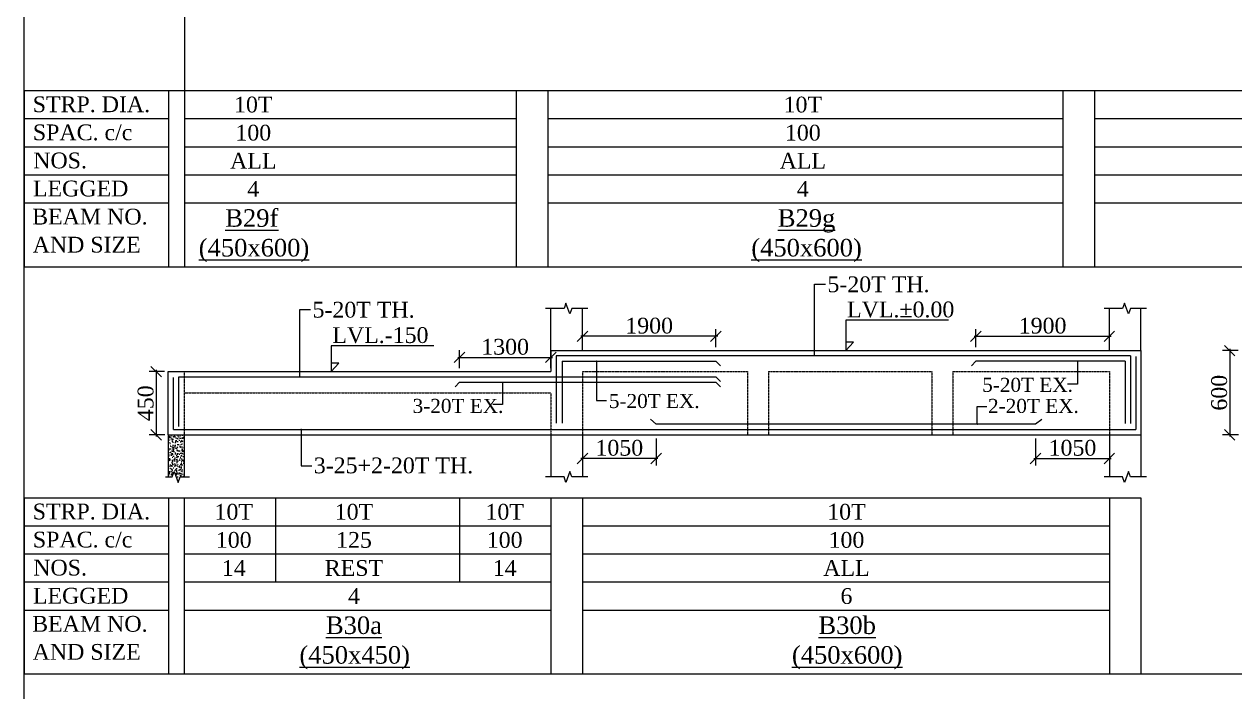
# Model space of a CAD drawing. Header units: millimetres. Extents: x 9781889 to 10654170, y -7832723 to -7608561.
# Drawn here: x 10029451 to 10046683, y -7779239 to -7769728 of the extents above; entities that cross this region are included whole.
import ezdxf
from ezdxf.enums import TextEntityAlignment as Align

# ---------------------------------------------------------------- set-up
doc = ezdxf.new("R2010")
doc.units = ezdxf.units.MM
doc.header["$LTSCALE"] = 10
doc.header["$PDMODE"] = 3
doc.linetypes.add('HIDDEN', pattern=[0.375, 0.25, -0.125])
for name, color, linetype, lineweight in [('LVL', 3, 'Continuous', 0), ('S-CUT OUT LINE', 9, 'Continuous', 0), ('S-DIM L.S.', 7, 'Continuous', 0), ('S-HATCH', 8, 'Continuous', 0), ('S-L.S.SECTION', 5, 'Continuous', 0), ('S-L.S.SLAB LINE', 252, 'HIDDEN', 0), ('S-L.S.STEEL', 1, 'Continuous', 9), ('S-SECTION MARK', 7, 'Continuous', 0), ('S-SHEET', 251, 'Continuous', 0), ('S-TEXT', 7, 'Continuous', 0), ('S-TEXT L.S. BEAM NO.', 30, 'Continuous', 0), ('S-TEXT. L.S.', 7, 'Continuous', 0)]:
    doc.layers.add(name, color=color, linetype=linetype, lineweight=lineweight)
doc.styles.add('135', font='arial.ttf', dxfattribs={"width": 0.8, "height": 135})
doc.styles.get("Standard").update_dxf_attribs({"font": 'arial.ttf'})
doc.styles.add('TEXT', font='times.ttf')
doc.dimstyles.new('75', dxfattribs={"dimtxt": 135, "dimasz": 90, "dimexe": 0.1, "dimexo": 0.03, "dimgap": 0.09, "dimtad": 1, "dimdec": 0, "dimzin": 0, "dimdsep": 46, "dimtxsty": '135', "dimblk": 'ARCHTICK', "dimcen": 0.09, "dimclrd": 256, "dimclre": 256, "dimclrt": 256, "dimadec": 0, "dimazin": 0, "dimtfac": 1, "dimtdec": 0, "dimtofl": 0, "dimtmove": 1, "dimatfit": 3, "dimldrblk": 'DOTSMALL', "dimfxl": 1, "dimtolj": 1, "dimtzin": 0, "dimlwd": -1, "dimlwe": -1, "dimarcsym": 0})
doc.dimstyles.new('SETU_1', dxfattribs={"dimtxt": 200, "dimasz": 150, "dimexe": 100, "dimexo": 50, "dimgap": 35, "dimtad": 1, "dimdec": 0, "dimzin": 0, "dimdsep": 46, "dimtxsty": 'Standard', "dimblk": 'OBLIQUE', "dimcen": 150, "dimdle": 25, "dimclrd": 256, "dimclre": 7, "dimclrt": 256, "dimadec": 0, "dimazin": 0, "dimtfac": 1, "dimtdec": 0, "dimtofl": 0, "dimtmove": 1, "dimatfit": 3, "dimfxl": 1, "dimtolj": 1, "dimtzin": 0, "dimlwd": -1, "dimlwe": 5, "dimarcsym": 1})

# ---------------------------------------------------------------- blocks, each defined once
blk = doc.blocks.new('_ArchTick')
at = {"color": 0, "linetype": 'ByBlock', "const_width": 0.15}
blk.add_lwpolyline([(-0.5, -0.5), (0.5, 0.5)], dxfattribs=at)
blk = doc.blocks.new('_Oblique')
at = {"color": 0, "linetype": 'ByBlock', "lineweight": -2}
blk.add_line((-0.5, -0.5), (0.5, 0.5), dxfattribs=at)
blk = doc.blocks.new('*D189')
at = {"layer": 'Defpoints', "color": 0, "transparency": 16777216}
for p in [(10031500, -7774678, 0), (10031329, -7775578), (10031505, -7775578)]:
    blk.add_point(p, dxfattribs=at)
at = {"layer": 'S-DIM L.S.', "color": 7, "lineweight": 5, "transparency": 16777216}
for p, q in [((10031450, -7774678), (10031229, -7774678)), ((10031455, -7775578), (10031229, -7775578))]:
    blk.add_line(p, q, dxfattribs=at)
at = {"layer": 'S-DIM L.S.', "transparency": 16777216}
blk.add_line((10031329, -7774653), (10031329, -7775603), dxfattribs=at)
at = {"layer": 'S-DIM L.S.', "transparency": 16777216, "xscale": 150, "yscale": 150, "zscale": 150}
for p, rotation in [((10031329, -7774678), 90), ((10031329, -7775578), 270)]:
    blk.add_blockref('_Oblique', p, dxfattribs=dict(at, rotation=rotation))
at = {"layer": 'S-DIM L.S.', "transparency": 16777216, "insert": (10031180, -7775128), "char_height": 225, "attachment_point": 5, "rotation": 90, "style": 'TEXT'}
blk.add_mtext('\\A1;450', dxfattribs=at)
blk = doc.blocks.new('*D190')
at = {"layer": 'Defpoints', "color": 0, "transparency": 16777216}
for p in [(10037397, -7774174), (10037397, -7774378, 0), (10039297, -7774378, 0)]:
    blk.add_point(p, dxfattribs=at)
at = {"layer": 'S-DIM L.S.', "transparency": 16777216}
blk.add_line((10039322, -7774174), (10037372, -7774174), dxfattribs=at)
at = {"layer": 'S-DIM L.S.', "color": 7, "lineweight": 5, "transparency": 16777216}
for p, q in [((10037397, -7774328), (10037397, -7774074)), ((10039297, -7774328), (10039297, -7774074))]:
    blk.add_line(p, q, dxfattribs=at)
at = {"layer": 'S-DIM L.S.', "transparency": 16777216, "xscale": 150, "yscale": 150, "zscale": 150, "rotation": 180}
blk.add_blockref('_Oblique', (10037397, -7774174), dxfattribs=at)
at = {"layer": 'S-DIM L.S.', "transparency": 16777216, "xscale": 150, "yscale": 150, "zscale": 150}
blk.add_blockref('_Oblique', (10039297, -7774174), dxfattribs=at)
at = {"layer": 'S-DIM L.S.', "transparency": 16777216, "insert": (10038347, -7774024), "char_height": 225, "attachment_point": 5, "style": 'TEXT'}
blk.add_mtext('\\A1;1900', dxfattribs=at)
blk = doc.blocks.new('*D191')
at = {"layer": 'Defpoints', "color": 0, "transparency": 16777216}
for p in [(10036947, -7774474), (10035647, -7774678, 0), (10036947, -7774678, 0)]:
    blk.add_point(p, dxfattribs=at)
at = {"layer": 'S-DIM L.S.', "color": 7, "lineweight": 5, "transparency": 16777216}
for p, q in [((10035647, -7774628), (10035647, -7774374)), ((10036947, -7774628), (10036947, -7774374))]:
    blk.add_line(p, q, dxfattribs=at)
at = {"layer": 'S-DIM L.S.', "transparency": 16777216}
blk.add_line((10035622, -7774474), (10036972, -7774474), dxfattribs=at)
at = {"layer": 'S-DIM L.S.', "transparency": 16777216, "xscale": 150, "yscale": 150, "zscale": 150, "rotation": 180}
blk.add_blockref('_Oblique', (10035647, -7774474), dxfattribs=at)
at = {"layer": 'S-DIM L.S.', "transparency": 16777216, "xscale": 150, "yscale": 150, "zscale": 150}
blk.add_blockref('_Oblique', (10036947, -7774474), dxfattribs=at)
at = {"layer": 'S-DIM L.S.', "transparency": 16777216, "insert": (10036297, -7774325), "char_height": 225, "attachment_point": 5, "style": 'TEXT'}
blk.add_mtext('\\A1;1300', dxfattribs=at)
blk = doc.blocks.new('*D186')
at = {"layer": 'Defpoints', "color": 0, "transparency": 16777216}
for p in [(10043847, -7775578, 0), (10044897, -7775578, 0), (10044897, -7775914)]:
    blk.add_point(p, dxfattribs=at)
at = {"layer": 'S-DIM L.S.', "color": 7, "lineweight": 5, "transparency": 16777216}
for p, q in [((10043847, -7775628), (10043847, -7776014)), ((10044897, -7775628), (10044897, -7776014))]:
    blk.add_line(p, q, dxfattribs=at)
at = {"layer": 'S-DIM L.S.', "transparency": 16777216}
blk.add_line((10043822, -7775914), (10044922, -7775914), dxfattribs=at)
at = {"layer": 'S-DIM L.S.', "transparency": 16777216, "xscale": 150, "yscale": 150, "zscale": 150, "rotation": 180}
blk.add_blockref('_Oblique', (10043847, -7775914), dxfattribs=at)
at = {"layer": 'S-DIM L.S.', "transparency": 16777216, "xscale": 150, "yscale": 150, "zscale": 150}
blk.add_blockref('_Oblique', (10044897, -7775914), dxfattribs=at)
at = {"layer": 'S-DIM L.S.', "transparency": 16777216, "insert": (10044372, -7775764), "char_height": 225, "attachment_point": 5, "style": 'TEXT'}
blk.add_mtext('\\A1;1050', dxfattribs=at)
blk = doc.blocks.new('*D187')
at = {"layer": 'Defpoints', "color": 0, "transparency": 16777216}
for p in [(10037397, -7775578, 0), (10038447, -7775578, 0), (10037397, -7775914)]:
    blk.add_point(p, dxfattribs=at)
at = {"layer": 'S-DIM L.S.', "color": 7, "lineweight": 5, "transparency": 16777216}
for p, q in [((10037397, -7775628), (10037397, -7776014)), ((10038447, -7775628), (10038447, -7776014))]:
    blk.add_line(p, q, dxfattribs=at)
at = {"layer": 'S-DIM L.S.', "transparency": 16777216}
blk.add_line((10038472, -7775914), (10037372, -7775914), dxfattribs=at)
at = {"layer": 'S-DIM L.S.', "transparency": 16777216, "xscale": 150, "yscale": 150, "zscale": 150, "rotation": 180}
blk.add_blockref('_Oblique', (10037397, -7775914), dxfattribs=at)
at = {"layer": 'S-DIM L.S.', "transparency": 16777216, "xscale": 150, "yscale": 150, "zscale": 150}
blk.add_blockref('_Oblique', (10038447, -7775914), dxfattribs=at)
at = {"layer": 'S-DIM L.S.', "transparency": 16777216, "insert": (10037922, -7775764), "char_height": 225, "attachment_point": 5, "style": 'TEXT'}
blk.add_mtext('\\A1;1050', dxfattribs=at)
blk = doc.blocks.new('*D188')
at = {"layer": 'Defpoints', "color": 0, "transparency": 16777216}
for p in [(10044897, -7774174), (10042997, -7774378, 0), (10044897, -7774378, 0)]:
    blk.add_point(p, dxfattribs=at)
at = {"layer": 'S-DIM L.S.', "transparency": 16777216}
blk.add_line((10042972, -7774174), (10044922, -7774174), dxfattribs=at)
at = {"layer": 'S-DIM L.S.', "color": 7, "lineweight": 5, "transparency": 16777216}
for p, q in [((10042997, -7774328), (10042997, -7774074)), ((10044897, -7774328), (10044897, -7774074))]:
    blk.add_line(p, q, dxfattribs=at)
at = {"layer": 'S-DIM L.S.', "transparency": 16777216, "xscale": 150, "yscale": 150, "zscale": 150, "rotation": 180}
blk.add_blockref('_Oblique', (10042997, -7774174), dxfattribs=at)
at = {"layer": 'S-DIM L.S.', "transparency": 16777216, "xscale": 150, "yscale": 150, "zscale": 150}
blk.add_blockref('_Oblique', (10044897, -7774174), dxfattribs=at)
at = {"layer": 'S-DIM L.S.', "transparency": 16777216, "insert": (10043947, -7774024), "char_height": 225, "attachment_point": 5, "style": 'TEXT'}
blk.add_mtext('\\A1;1900', dxfattribs=at)
blk = doc.blocks.new('*D321')
at = {"layer": 'Defpoints', "color": 0, "transparency": 16777216}
for p in [(10046781, -7774378, 0), (10046610, -7775578), (10046785, -7775578, 0)]:
    blk.add_point(p, dxfattribs=at)
at = {"layer": 'S-DIM L.S.', "transparency": 16777216}
blk.add_line((10046610, -7774353), (10046610, -7775603), dxfattribs=at)
at = {"layer": 'S-DIM L.S.', "color": 7, "lineweight": 5, "transparency": 16777216}
for p, q in [((10046731, -7774378), (10046510, -7774378)), ((10046735, -7775578), (10046510, -7775578))]:
    blk.add_line(p, q, dxfattribs=at)
at = {"layer": 'S-DIM L.S.', "transparency": 16777216, "xscale": 150, "yscale": 150, "zscale": 150}
for p, rotation in [((10046610, -7774378), 90), ((10046610, -7775578), 270)]:
    blk.add_blockref('_Oblique', p, dxfattribs=dict(at, rotation=rotation))
at = {"layer": 'S-DIM L.S.', "transparency": 16777216, "insert": (10046461, -7774978), "char_height": 225, "attachment_point": 5, "rotation": 90, "style": 'TEXT'}
blk.add_mtext('\\A1;600', dxfattribs=at)

msp = doc.modelspace()

# ---------------------------------------------------------------- hatches: boundary and pattern name
at = {"layer": 'S-HATCH'}
h = msp.add_hatch(dxfattribs=at)
h.set_pattern_fill('AR-CONC', color=256, scale=0.5)
h.set_pattern_definition([(50, (237772.15, -46960.7), (91.0923345, -7.96954277), [9.525, -104.775]), (355, (237772.15, -46960.7), (-17.6217107, 95.5284226), [7.62, -83.8202921]), (100.4514447, (237779.74, -46961.36), (73.47062355, 87.55887596), [8.0950044, -89.0451223]), (46.1842, (237772.15, -46935.3), (135.5395204, -21.021164), [14.2875, -157.1625]), (96.6355576, (237783.44, -46937.05), (118.702067, 123.7130623), [12.1425116, -133.5678041]), (351.1841512, (237772.15, -46935.3), (118.702067, 123.7130623), [11.4299835, -125.729866]), (21, (237784.85, -46941.65), (75.80719563, -51.1325991), [9.525, -104.775]), (326, (237784.85, -46941.65), (30.9010142, 92.09398306), [7.62, -83.82]), (71.451445, (237791.17, -46945.91), (106.70820964, 40.96138444), [8.0950044, -89.0449688]), (37.5, (237772.15, -46960.696), (1.544301625, 42.27751944), [0, -82.804, 0, -85.09, 0, -84.1375]), (7.5, (237772.15, -46960.696), (33.40983126, 50.09028741), [0, -48.514, 0, -80.899, 0, -32.0675]), (327.5, (237743.828, -46960.696), (67.79529758, -2.864372), [0, -31.75, 0, -99.06, 0, -131.445]), (317.5, (237731.13, -46960.696), (74.0645907, 12.71324552), [0, -41.275, 0, -65.786, 0, -93.345])])
h.paths.add_polyline_path([(10031730.4, -7776177.8), (10031614.6, -7776177.8), (10031586.7, -7776101), (10031558.7, -7776177.8), (10031500.4, -7776177.8), (10031500.4, -7775577.8), (10031730.4, -7775577.8)])

# ---------------------------------------------------------------- linework, layer by layer
at = {"layer": 'LVL', "linetype": 'Continuous', "elevation": 0}
for points in [[(10042609.4, -7773942.8), (10041148.1, -7773942.8), (10041148.1, -7774377.8), (10041256.3, -7774255.7), (10041148.1, -7774255.7)], [(10035282.9, -7774308.1), (10033821.7, -7774308.1), (10033821.7, -7774677.8), (10033929.8, -7774555.7), (10033821.7, -7774555.7)]]:
    msp.add_lwpolyline(points, dxfattribs=at)
at = {"layer": 'S-CUT OUT LINE', "color": 5, "elevation": 0}
for points in [[(10037475.4, -7773777.8), (10037246.8, -7773777.8), (10037218.9, -7773854.7), (10037162.9, -7773701), (10037134.9, -7773777.8), (10036872.2, -7773777.8)], [(10045425.5, -7773777.8), (10045196.9, -7773777.8), (10045168.9, -7773854.7), (10045113, -7773701), (10045085, -7773777.8), (10044822.2, -7773777.8)], [(10037475.4, -7776177.8), (10037246.8, -7776177.8), (10037218.9, -7776101), (10037162.9, -7776254.7), (10037134.9, -7776177.8), (10036872.2, -7776177.8)], [(10045425.5, -7776177.8), (10045196.9, -7776177.8), (10045168.9, -7776101), (10045113, -7776254.7), (10045085, -7776177.8), (10044822.2, -7776177.8)]]:
    msp.add_lwpolyline(points, dxfattribs=at)
at = {"layer": 'S-CUT OUT LINE', "color": 1, "elevation": 0}
msp.add_lwpolyline([(10031461, -7776177.8), (10031558.7, -7776177.8), (10031586.7, -7776101), (10031642.6, -7776254.7), (10031670.6, -7776177.8), (10031805.4, -7776177.8)], dxfattribs=at)
at = {"layer": 'S-L.S.SECTION'}
for p, q in [((10036947.2, -7774377.8, 0), (10036947.2, -7773777.8, 0)), ((10037397.2, -7774377.8, 0), (10037397.2, -7773777.8, 0)), ((10044897.2, -7774377.8, 0), (10044897.2, -7773777.8, 0)), ((10045347.2, -7774377.8, 0), (10045347.2, -7773777.8, 0)), ((10036947.2, -7774377.8, 0), (10045347.2, -7774377.8, 0)), ((10036947.2, -7774377.8, 0), (10036947.2, -7774677.8, 0)), ((10045347.2, -7774377.8, 0), (10045347.2, -7775577.8, 0)), ((10031500.4, -7774677.8, 0), (10036947.2, -7774677.8, 0)), ((10031500.4, -7775577.8, 0), (10031500.4, -7774677.8, 0)), ((10031500.4, -7775577.8, 0), (10031500.4, -7774677.8, 0)), ((10031504.5, -7775577.8, 0), (10045347.2, -7775577.8, 0)), ((10036947.2, -7775577.8, 0), (10036947.2, -7776177.8, 0)), ((10037397.2, -7775577.8, 0), (10037397.2, -7776177.8, 0)), ((10044897.2, -7775577.8, 0), (10044897.2, -7776177.8, 0)), ((10045347.2, -7775577.8, 0), (10045347.2, -7776177.8, 0))]:
    msp.add_line(p, q, dxfattribs=at)
at = {"layer": 'S-L.S.SECTION', "color": 1}
for p, q in [((10031500.4, -7775577.8, 0), (10031500.4, -7776177.8, 0)), ((10031730.4, -7775577.8, 0), (10031730.4, -7776177.8, 0))]:
    msp.add_line(p, q, dxfattribs=at)
at = {"layer": 'S-L.S.SECTION', "elevation": 0}
msp.add_lwpolyline([(10031733.5, -7766604.1), (10031733.5, -7767663.6), (10031832.1, -7767663.6), (10031644, -7767766.1), (10031733.5, -7767766.1), (10031733.5, -7773182.8)], dxfattribs=at)
at = {"layer": 'S-L.S.SLAB LINE', "ltscale": 0.3}
for p, q in [((10031730.4, -7774677.8, 0), (10031730.4, -7775577.8, 0)), ((10031730.4, -7774677.8, 0), (10031730.4, -7775577.8, 0)), ((10031730.4, -7774677.8, 0), (10031730.4, -7775577.8, 0)), ((10037397.2, -7774677.8, 0), (10037397.2, -7775577.8, 0)), ((10037397.2, -7774677.8, 0), (10039747.2, -7774677.8, 0)), ((10039747.2, -7774677.8, 0), (10039747.2, -7775577.8, 0)), ((10040047.2, -7774677.8, 0), (10042370.3, -7774677.8, 0)), ((10040047.2, -7774677.8, 0), (10040047.2, -7775577.8, 0)), ((10042370.3, -7774677.8, 0), (10042370.3, -7775577.8, 0)), ((10042670.3, -7774677.8, 0), (10044897.2, -7774677.8, 0)), ((10042670.3, -7774677.8, 0), (10042670.3, -7775577.8, 0)), ((10044897.2, -7774677.8, 0), (10044897.2, -7775577.8, 0)), ((10031730.4, -7774977.8, 0), (10036947.2, -7774977.8, 0)), ((10036947.2, -7774977.8, 0), (10036947.2, -7775577.8, 0))]:
    msp.add_line(p, q, dxfattribs=at)
at = {"layer": 'S-L.S.STEEL'}
for p, q in [((10037106.3, -7774527.8, 0), (10037106.3, -7775410.8, 0)), ((10045122.2, -7774527.8, 0), (10045122.2, -7775416.5, 0)), ((10045197.2, -7774452.8, 0), (10045197.2, -7775416.5, 0)), ((10045272.2, -7774463.2, 0), (10045272.2, -7775502.8, 0)), ((10031575.4, -7775502.8, 0), (10031575.4, -7774762, 0)), ((10031650.4, -7775460.9, 0), (10031650.4, -7774752.8, 0)), ((10035647.1, -7774827.8, 0), (10035583.9, -7774894.7, 0)), ((10031575.4, -7775502.8, 0), (10045272.2, -7775502.8, 0))]:
    msp.add_line(p, q, dxfattribs=at)
at = {"layer": 'S-L.S.STEEL', "elevation": 0}
for points in [[(10045197.2, -7774452.8), (10037025.4, -7774452.8), (10037025.4, -7775410.8)], [(10043936.5, -7775359.6), (10043847, -7775427.8), (10038447.3, -7775427.8), (10038365.3, -7775357.1)]]:
    msp.add_lwpolyline(points, dxfattribs=at)
at = {"layer": 'S-L.S.STEEL'}
for points in [[(10037106.3, -7774527.8, 0), (10039297.2, -7774527.8, 0), (10039360.3, -7774594.7, 0)], [(10045122.2, -7774527.8, 0), (10042997.2, -7774527.8, 0), (10042934, -7774594.7, 0)], [(10031650.4, -7774752.8, 0), (10039297.2, -7774752.8, 0), (10039360.3, -7774819.7, 0)], [(10035647.1, -7774827.8, 0), (10039297.2, -7774827.8, 0), (10039360.3, -7774894.7, 0)]]:
    msp.add_polyline3d(points, dxfattribs=at)
at = {"layer": 'S-SHEET'}
for p, q in [((10029451.4, -7770673.5, 0), (10031733.5, -7770673.5, 0)), ((10029451.4, -7770673.5), (10029451.4, -7773182.8)), ((10031504.5, -7770673.5, 0), (10031504.5, -7773182.8, 0)), ((10031733.5, -7770673.5, 0), (10079789.6, -7770673.5, 0)), ((10031733.5, -7770673.5, 0), (10031733.5, -7773182.8, 0)), ((10036454.2, -7770673.5, 0), (10036454.2, -7773182.8, 0)), ((10036904.2, -7770673.5, 0), (10036904.2, -7773182.8, 0)), ((10044233.7, -7770673.5, 0), (10044233.7, -7773182.8, 0)), ((10044683.7, -7770673.5, 0), (10044683.7, -7773182.8, 0)), ((10029451.4, -7771073.5, 0), (10031504.5, -7771073.5, 0)), ((10031733.5, -7771073.5, 0), (10036454.2, -7771073.5, 0)), ((10036904.2, -7771073.5, 0), (10044233.7, -7771073.5, 0)), ((10044683.7, -7771073.5, 0), (10052183.7, -7771073.5, 0)), ((10029451.4, -7771473.5, 0), (10031504.5, -7771473.5, 0)), ((10031733.5, -7771473.5, 0), (10036454.2, -7771473.5, 0)), ((10036904.2, -7771473.5, 0), (10044233.7, -7771473.5, 0)), ((10044683.7, -7771473.5, 0), (10052183.7, -7771473.5, 0)), ((10029451.4, -7771873.5, 0), (10031504.5, -7771873.5, 0)), ((10031733.5, -7771873.5, 0), (10036454.2, -7771873.5, 0)), ((10036904.2, -7771873.5, 0), (10044233.7, -7771873.5, 0)), ((10044683.7, -7771873.5, 0), (10052183.7, -7771873.5, 0)), ((10029451.4, -7772273.5, 0), (10031504.5, -7772273.5, 0)), ((10031733.5, -7772273.5, 0), (10036454.2, -7772273.5, 0)), ((10036904.2, -7772273.5, 0), (10044233.7, -7772273.5, 0)), ((10044683.7, -7772273.5, 0), (10052183.7, -7772273.5, 0)), ((10029451.4, -7773182.8), (10080785.6, -7773182.8)), ((10029451.4, -7773182.8, 0), (10031733.5, -7773182.8, 0)), ((10031733.5, -7773182.8, 0), (10079789.6, -7773182.8, 0)), ((10029451.4, -7776474.3, 0), (10031504.5, -7776474.3, 0)), ((10029451.4, -7776474.3), (10029451.4, -7778983.6)), ((10031504.5, -7776474.3, 0), (10031504.5, -7778983.6, 0)), ((10031504.5, -7776474.3, 0), (10045347.2, -7776474.3, 0)), ((10031730.4, -7776474.3, 0), (10031730.4, -7778983.6, 0)), ((10033030.4, -7776474.3, 0), (10033030.4, -7777674.3, 0)), ((10035647.2, -7776474.3, 0), (10035647.2, -7777674.3, 0)), ((10036947.2, -7776474.3, 0), (10036947.2, -7778983.6, 0)), ((10037397.2, -7776474.3, 0), (10037397.2, -7778983.6, 0)), ((10044897.2, -7776474.3, 0), (10044897.2, -7778983.6, 0)), ((10045347.2, -7776474.3, 0), (10045347.2, -7778983.6, 0)), ((10029451.4, -7776874.3, 0), (10031504.5, -7776874.3, 0)), ((10031730.4, -7776874.3, 0), (10036947.2, -7776874.3, 0)), ((10037397.2, -7776874.3, 0), (10044897.2, -7776874.3, 0)), ((10029451.4, -7777274.3, 0), (10031504.5, -7777274.3, 0)), ((10031730.4, -7777274.3, 0), (10036947.2, -7777274.3, 0)), ((10037397.2, -7777274.3, 0), (10044897.2, -7777274.3, 0)), ((10029451.4, -7777674.3, 0), (10031504.5, -7777674.3, 0)), ((10031730.4, -7777674.3, 0), (10036947.2, -7777674.3, 0)), ((10037397.2, -7777674.3, 0), (10044897.2, -7777674.3, 0)), ((10029451.4, -7778074.3, 0), (10031504.5, -7778074.3, 0)), ((10031730.4, -7778074.3, 0), (10036947.2, -7778074.3, 0)), ((10037397.2, -7778074.3, 0), (10044897.2, -7778074.3, 0)), ((10029451.4, -7778983.6), (10080785.6, -7778983.6)), ((10029451.4, -7778983.6, 0), (10031504.5, -7778983.6, 0)), ((10031504.5, -7778983.6, 0), (10045347.2, -7778983.6, 0))]:
    msp.add_line(p, q, dxfattribs=at)
msp.add_lwpolyline([(10029451.4, -7760218.1), (10080785.6, -7760218.1), (10080785.6, -7801877.7), (10029451.4, -7801877.7)], close=True, dxfattribs=at)

# ---------------------------------------------------------------- texts
at = {"layer": 'LVL', "style": 'TEXT'}
for s, p in [('LVL.%%P0.00', (10041163.9, -7773904.4, 0)), ('LVL.-150', (10033837.5, -7774269.6, 0))]:
    msp.add_text(s, height=225, dxfattribs=at).set_placement(p)
at = {"layer": 'S-TEXT', "style": 'TEXT'}
for s, p in [('STRP. DIA.', (10030408.2, -7770981.6, 0)), ('SPAC. c/c', (10030282.6, -7771381.6, 0)), ('NOS.', (10029962, -7771781.6, 0)), ('LEGGED', (10030254.7, -7772181.6, 0)), ('BEAM NO.', (10030385.9, -7772581.6, 0)), ('AND SIZE', (10030340.7, -7772981.6, 0)), ('STRP. DIA.', (10030408.2, -7776782.4, 0)), ('SPAC. c/c', (10030282.6, -7777182.4, 0)), ('NOS.', (10029962, -7777582.4, 0)), ('LEGGED', (10030254.7, -7777982.4, 0)), ('BEAM NO.', (10030385.9, -7778382.4, 0)), ('AND SIZE', (10030340.7, -7778782.4, 0))]:
    msp.add_text(s, height=225, dxfattribs=at).set_placement(p, align=Align.CENTER)
at = {"layer": 'S-TEXT', "linetype": 'ByBlock', "style": 'TEXT'}
for s, p in [('10T', (10032712.1, -7770873.5, 0)), ('10T', (10040534.2, -7770873.5, 0)), ('100', (10032712.1, -7771273.5, 0)), ('100', (10040534.2, -7771273.5, 0)), ('ALL', (10032712.1, -7771673.5, 0)), ('ALL', (10040534.2, -7771673.5, 0)), ('4', (10032712.1, -7772073.5, 0)), ('4', (10040534.2, -7772073.5, 0)), ('10T', (10032433.9, -7776674.3, 0)), ('10T', (10034145.2, -7776674.3, 0)), ('10T', (10036290.4, -7776674.3, 0)), ('10T', (10041155.2, -7776674.3, 0)), ('100', (10032433.9, -7777074.3, 0)), ('125', (10034145.2, -7777074.3, 0)), ('100', (10036290.4, -7777074.3, 0)), ('100', (10041155.2, -7777074.3, 0)), ('14', (10032433.9, -7777474.3, 0)), ('REST', (10034145.2, -7777474.3, 0)), ('14', (10036290.4, -7777474.3, 0)), ('ALL', (10041155.2, -7777474.3, 0)), ('4', (10034145.2, -7777874.3, 0)), ('6', (10041155.2, -7777874.3, 0))]:
    msp.add_text(s, height=225, dxfattribs=at).set_placement(p, align=Align.MIDDLE_CENTER)
at = {"layer": 'S-TEXT L.S. BEAM NO.', "color": 140, "linetype": 'ByBlock', "style": 'TEXT'}
for s, p in [('%%UB29f', (10032313.5, -7772614.2, 0)), ('%%UB29g', (10040178.2, -7772614.2, 0)), ('%%U(450x600)', (10031936, -7773037.1, 0)), ('%%U(450x600)', (10039800.8, -7773037.1, 0)), ('%%UB30b', (10040756.4, -7778415, 0)), ('%%U(450x600)', (10040379, -7778838, 0))]:
    msp.add_text(s, height=250, dxfattribs=at).set_placement(p)
at = {"layer": 'S-TEXT L.S. BEAM NO.', "color": 145, "linetype": 'ByBlock', "style": 'TEXT'}
for s, p in [('%%UB30a', (10033746.4, -7778415, 0)), ('%%U(450x450)', (10033368.9, -7778838, 0))]:
    msp.add_text(s, height=250, dxfattribs=at).set_placement(p)
at = {"layer": 'S-TEXT. L.S.', "style": 'TEXT'}
for s, height, p in [('5-20T TH.', 225, (10040884.2, -7773545.9, 0)), ('5-20T TH.', 225, (10033555.4, -7773908.2, 0)), ('5-20T EX.', 200, (10043086.7, -7774965.8, 0)), ('3-20T EX.', 200, (10034979.7, -7775265.8, 0)), ('5-20T EX.', 200, (10037773, -7775196.1, 0)), ('2-20T EX.', 200, (10043170.2, -7775265.8, 0)), ('3-25+2-20T TH.', 225, (10033573.7, -7776125.7, 0))]:
    msp.add_text(s, height=height, dxfattribs=at).set_placement(p)

# ---------------------------------------------------------------- dimensions: what is measured, and where the dimension line sits
at = {"layer": 'S-DIM L.S.'}
for base, p1, p2, picture, middle in [((10037397.2, -7774174, 0), (10039297.2, -7774377.8, 0), (10037397.2, -7774377.8, 0), '*D190', (10038347.2, -7774024.3, 0)), ((10037397.2, -7775913.9, 0), (10038447.3, -7775577.8, 0), (10037397.2, -7775577.8, 0), '*D187', (10037922.2, -7775764.5, 0))]:
    dim = msp.add_linear_dim(base=base, p1=p1, p2=p2, dimstyle='SETU_1', override={"dimtxt": 225, "dimtxsty": 'TEXT'}, dxfattribs=at)
    dim.commit()
    dim.dimension.update_dxf_attribs({"geometry": picture, "text_midpoint": middle})
for base, p1, p2, picture, middle in [((10044897.2, -7774174, 0), (10042997.2, -7774377.8, 0), (10044897.2, -7774377.8, 0), '*D188', (10043947.2, -7774024.3, 0)), ((10036947.1, -7774474, 0), (10035647.1, -7774677.8, 0), (10036947.1, -7774677.8, 0), '*D191', (10036297.1, -7774324.6, 0)), ((10044897.2, -7775913.9, 0), (10043847, -7775577.8, 0), (10044897.2, -7775577.8, 0), '*D186', (10044372.1, -7775764.5, 0))]:
    dim = msp.add_linear_dim(base=base, p1=p1, p2=p2, angle=180, dimstyle='SETU_1', override={"dimtxt": 225, "dimtxsty": 'TEXT'}, dxfattribs=at)
    dim.commit()
    dim.dimension.update_dxf_attribs({"geometry": picture, "text_midpoint": middle})
at = {"layer": 'S-DIM L.S.', "color": 7}
for base, p1, p2, picture, middle in [((10046610.3, -7775577.8, 0), (10046781.4, -7774377.8, 0), (10046785.5, -7775577.8, 0), '*D321', (10046460.9, -7774977.8, 0)), ((10031329.4, -7775577.8, 0), (10031500.4, -7774677.8, 0), (10031504.5, -7775577.8, 0), '*D189', (10031179.9, -7775127.8, 0))]:
    dim = msp.add_linear_dim(base=base, p1=p1, p2=p2, angle=90, dimstyle='SETU_1', override={"dimtxt": 225, "dimlfac": 0.5, "dimtxsty": 'TEXT'}, dxfattribs=at)
    dim.commit()
    dim.dimension.update_dxf_attribs({"geometry": picture, "text_midpoint": middle})

# ---------------------------------------------------------------- leaders
at = {"layer": 'S-SECTION MARK'}
for points in [[(10040702.5, -7774452.8, 0), (10040702.5, -7773430.7, 0), (10040855.1, -7773430.7, 0)], [(10033373.7, -7774752.8, 0), (10033373.7, -7773793, 0), (10033526.3, -7773793, 0)], [(10037599, -7774527.8, 0), (10037599, -7775090.9, 0), (10037738.3, -7775090.9, 0)], [(10044442.3, -7774527.8, 0), (10044442.3, -7774857.7, 0), (10044303, -7774857.7, 0)], [(10036260.7, -7774827.8, 0), (10036260.7, -7775144.4, 0), (10036121.3, -7775144.4, 0)], [(10043016.3, -7775427.8, 0), (10043016.3, -7775175.5, 0), (10043151.7, -7775175.5, 0)], [(10033392.1, -7775498.9, 0), (10033392.1, -7776020.8, 0), (10033544.6, -7776020.8, 0)]]:
    msp.add_leader(points, dimstyle='75', override={"dimasz": 75}, dxfattribs=at)

doc.saveas('drawing.dxf')
